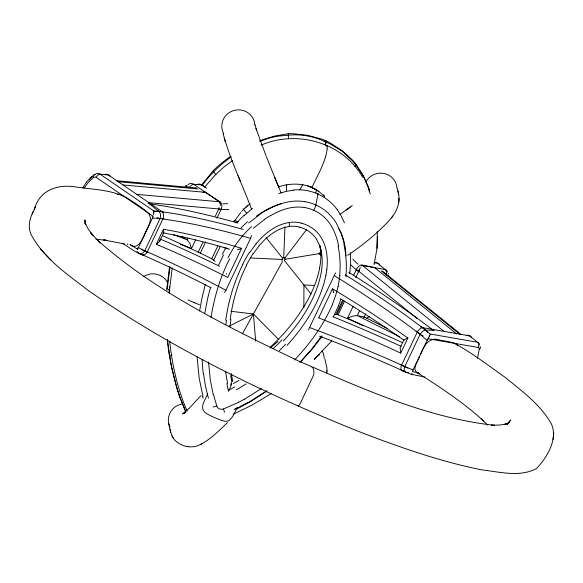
<?xml version="1.0" encoding="UTF-8"?>
<svg xmlns="http://www.w3.org/2000/svg" width="583" height="583" viewBox="0 0 583 583"><rect width="100%" height="100%" fill="white"/><g stroke="black" fill="none" stroke-linecap="round" stroke-linejoin="round"><path stroke-width="0.87" d="M326.684 373.047L327.012 368.252L324.877 359.113M303.845 307.656L303.947 285.036L314.74 285.415M374.155 264.536L376.99 248.416L377.339 231.487M347.738 255.361C362.458 245.224 376.633 234.089 388.774 220.921C396.469 213.261 401.286 201.98 397.934 191.18M242.433 333.767L282.289 261.964C281.932 260.39 281.735 258.16 283.717 257.686L284.949 226.947M286.406 190.648L286.661 184.286M288.483 138.841L288.264 133.711L274.243 136.16L259.719 140.649M376.99 248.416L377.529 236.392M398.779 202.432L398.983 198.235M153.825 211.257L153.708 212.307M327.107 148.942L327.15 148.235A81.707 11.245 -66 0 0 327.158 146.406L326.99 145.51L326.429 146.012M169.157 292.688L172.204 267.947M167.066 290.05L169.981 266.927M169.128 293.213L169.689 286.362M166.753 289.226L169.529 266.795M430.137 334.256L429.919 335.283M480.1 346.623A4.198 2.529 3.2 0 1 479.211 349.399L477.521 358.305M219.915 203.03L219.944 202.272L193.694 184.279A8.264 6.027 -81.3 0 0 187.988 184.6M326.823 269.47C328.069 258.539 326.946 246.813 321.051 237.288A32.801 32.444 -30.8 0 0 301.163 223.151M345.989 276.808L346.149 275.373M349.873 272.159L350.623 262.897L350.514 252.738M339.94 275.387L338.191 286.187M420.671 354.1C423.921 345.449 429.525 336.041 440.252 340.21C444.749 340.982 449.267 341.711 453.661 342.942C471.734 352.62 488.226 365.373 504.951 377.23C521.887 390.967 540.375 404.471 551.336 423.797C558.339 439.123 546.876 457.633 536.608 468.462C519.912 477.557 499.675 471.902 481.966 469.891C441.112 461.78 401.68 447.904 362.83 433.103C266.97 394.939 173.311 349.487 88.368 290.567C67.307 274.243 43.514 258.386 30.928 234.14C27.78 226.823 29.565 218.698 33.114 211.891M553.048 439.509L553.85 433.016M326.772 372.522L327.027 370.708M230.198 319.455C232.763 300.653 238.01 282.114 246.631 265.17M225.716 320.322C228.492 300.937 233.994 281.851 242.885 264.361M153.016 216.198L96.21 177.4A4.147 2.733 -62.6 0 1 100.065 174.171L108.489 175.053L161.877 211.542A4.081 2.485 -56.8 0 1 163.4 212.54M199.59 310.943L201.82 298.809L205.274 284.555M204.669 313.712L207.869 297.461L210.594 287.302M211.002 317.458C214.325 297.133 220.141 277.034 229.738 258.743M219.121 207.512L219.113 207.57A5.648 4.292 -76.6 0 1 218.508 209.435L215.397 216.009M324.614 217.503A38.507 38.15 -51.4 0 0 313.822 210.376A5.524 0.758 -66 0 0 315.826 205.012L317.983 194.161A5.524 0.758 -66 0 0 317.465 193.585M315.804 192.813L316.343 190.145M325.401 145.714L326.13 142.165L325.766 140.663A72.27 47.347 5.9 0 0 321.422 139.016L307.635 135.307L293.431 133.747A64.924 42.537 5.9 0 0 288.264 133.711M319.681 268.049C317.327 280.372 312.262 292.025 306.111 302.905A164.544 162.067 26.1 0 1 301.717 310.149C292.95 323.82 282.165 336.136 270.25 347.14M325.904 275.431C320.344 301.979 305.026 325.496 287.055 345.362M361.526 266.045L361.628 265.352L385.195 269.543A8.264 4.314 -53.7 0 1 387.294 272.064M345.887 255.901C345.741 246.747 343.533 236.72 338.789 228.82M84.943 223.231L85.402 221.686L84.732 223.267M231.145 383.818L231.874 381.486A3.389 0.459 -66.1 0 0 231.888 381.093L230.584 375.736L231.932 375.007M159.676 245.72L156.302 244.306A10.173 5.968 -12.4 0 0 156.863 243.978L159.567 241.428L163.75 232.668L163.604 229.782A10.173 3.374 57.2 0 0 163.444 229.25L167.19 229.921A235.073 52.332 21.4 0 1 236.071 246.689L241.544 248.322L227.734 277.399L222.684 274.877A235.073 29.004 29.4 0 0 159.684 245.727M342.403 300.558L335.772 314.682M338.417 306.031L333.345 316.846M332.427 304.464C323.58 325.219 310.01 343.7 294.532 360.002M213.618 260.295L220.389 246.23M284.766 258.349L285 259.297L284.315 260.623M218.355 265.644L223.551 254.873M34.375 209.166C39.659 190.35 56.945 184.119 75.083 186.866C92.078 189.497 110.639 189.562 126.212 197.426C133.791 202.439 141.837 207.031 148.425 213.349C153.81 220.206 146.676 228.456 144.3 235.095C142.055 240.59 137.377 250.122 130.155 244.802M32.101 214.085L35.388 206.972M207.694 393.394C205.988 399.1 199.218 406.672 204.677 412.181C209.727 415.912 215.732 418.106 221.533 420.394A29.267 28.64 -17.4 0 0 222.67 420.744L225.555 421.305L228.091 421.05A4.985 4.883 -18.1 0 0 229.097 420.598L232.457 416.874L237.441 407.284M163.75 232.668L163.007 233.091M419.636 356.286C418.259 361.081 411.503 368.594 417.129 372.632C440.311 387.243 463.288 402.474 483.62 420.941L481.376 418.798L487.694 425.153M137.348 249.189L137.384 249.152A5.385 4.015 -76 0 0 138.411 247.629L152.425 218.078A5.385 3.986 -75.9 0 0 152.986 216.249M156.302 244.306L163.451 229.25M159.727 241.129L159.997 239.89M187.828 238.177L187.07 239.773L189.854 243.366L191.472 248.628L180.446 244.335M191.472 248.628L195.662 239.802M198.249 252.118L202.928 242.266M200.224 253.321L205.661 241.865M216.927 218.151L221.197 209.151A5.553 4.234 -76.6 0 0 219.959 201.791L205.653 192.346L123.159 184.971M215.12 261.395L211.753 258.706L217.831 245.909M308.582 329.949A5.517 1.02 -62.7 0 1 309.573 327.515L334.234 275.584A5.517 1.02 -62.7 0 1 335.67 272.931M318.69 317.895L332.499 288.818L337.695 291.937A235.073 47.493 30.1 0 1 404.194 335.444L407.874 338.074L400.725 353.13L396.688 351.25A235.073 33.843 20.8 0 0 324.308 320.125L318.755 317.873M353.728 275.096L356.446 269.368A5.553 3.112 -57.8 0 1 361.992 265.025M335.174 314.441L336.952 314.448L343.788 300.048M338.271 314.456L344.509 301.331M355.812 277.53L358.538 271.78A5.648 3.148 -57.7 0 1 359.565 270.118L359.587 270.053M363.005 325.7L347.563 318.121L353.276 306.09M359.573 310.761L357.292 315.563L353.116 316.052L347.563 318.121M365.854 313.771L363.807 317.567M418.696 372.938L412.509 371.648A5.385 2.9 -58.1 0 1 413.099 369.928L427.15 340.392A5.385 2.864 -58.2 0 1 428.148 338.767L428.17 338.708M299.844 189.861L302.905 184.301M324.818 144.548L326.13 142.165A71.228 60.377 54.1 0 1 330.357 144.03L342.396 151.412L352.73 161.156A63.999 54.248 54.1 0 1 355.994 165.2L361.409 172.889A70.783 54.445 81.6 0 1 366.51 182.632L369.688 190.86M82.873 187.726L86.335 182.355M84.222 188.083L88.332 182.355L93.382 177.618A4.198 2.106 54.3 0 1 94.723 174.652M403.633 340.035L407.277 338.271A10.173 1.807 -12.7 0 1 407.889 338.082M249.743 252.468L256.083 243.825M253.204 253.816L259.209 245.691M233.921 221.729L240.808 212.525M321.758 335.844L311.045 349.968L299.808 362.495M201.499 185.205L213.371 170.476A83.143 44.614 -33 0 1 221.919 162.919A88.376 47.42 -33 0 1 230.824 156.164M321.991 336.522L312.889 348.262L300.886 361.715M202.024 185.496C210.266 174.616 219.966 164.683 231.211 156.885M204.553 187.245L214.85 175.323L223.989 166.964L232.428 160.624M284.73 258.203L306.716 229.447M354.887 166.643L355.994 165.2L355.63 163.699A64.924 45.088 27.8 0 0 352.453 160.019L342.228 150.713L330.073 142.871A72.27 50.182 27.8 0 0 325.766 140.663L324.075 141.275M391.361 217.845L392.855 215.95M507.174 424.38L510.708 419.979L508.194 423.105M86.517 182.1L91.859 176.343M507.152 424.439L509.535 422.187L504.936 424.409L506.445 423.834L499.835 425.036L491.287 425.196L494.668 425.35C425.656 417.749 361.38 388.118 298.27 360.855C228.106 327.092 156.514 292.338 97.733 240.385L100.101 242.914L90.657 232.887L93.127 235.517L88.142 228.908L85.184 223.143L85.767 224.71L84.878 219.878L85.023 221.613M331.742 340.895L314.456 359.128M241.69 211.491L244.896 207.985M201.055 395.5L189.657 407.867L182.581 413.959L184.833 412.961L184.279 413.114M283.396 340.931C300.828 321.911 315.775 299.312 321.022 273.697A74.398 73.298 33.5 0 0 321.809 268.122C322.793 260.404 321.976 252.534 319.615 245.13M256.52 216.111C263.939 210.638 272.582 206.287 281.392 203.569M245.844 207.016L247.782 205.107M227.457 422.558C218.574 431.136 209.676 440.384 198.249 445.499C191.552 448.138 183.558 446.818 177.771 442.643C171.227 438.554 170.265 430.524 168.764 423.703M311.971 367.625L312.903 367.567L313.865 370.977L313.96 373.127L313.231 375.853L300.471 403.086L298.591 406.038L297.68 405.484M314.252 359.31L319.192 354.493L314.631 358.939M270.177 348.117L277.996 341.346M185.394 186.932L187.034 185.438M245.341 207.927L250.02 203.642M320.752 251.856L318.733 253.692L320.89 255.303M244.146 215.491L252.563 208.423M253.292 228.303L264.456 219.536M248.664 223.012L260.616 213.903M94.191 175.213L94.73 174.769M184.41 412.742L185.729 411.707L183.2 413.69M350.245 207.045L347.016 209.45L352.241 205.522M366.554 318.471L369.367 316.387M346.113 210.084L348.197 208.561L339.882 214.478M266.934 391.004L250.996 401.395L237.041 408.931M266.825 390.85L248.234 402.54M261.417 388.548L244.437 399.275M271.095 393.693L251.798 405.207L233.171 414.287M270.505 215.71C279.753 210.259 290.4 206.324 301.294 207.147A37.093 36.7 -53.3 0 1 304.173 207.475M200.902 444.341L202.614 443.364M267.116 209.938C277.493 204.043 289.438 200.129 301.491 201.244A44.242 43.703 -41.7 0 1 304.792 201.66M234.694 386.995L228.325 390.362L226.845 383.505M172.007 354.974L169.587 356.191L172.167 369.928L175.578 383.585M228.434 326.56L253.416 313.975L278.827 339.641M238.272 402.532L223.369 408.989A5.079 4.853 -0.6 0 1 216.687 406.038A5.845 1.355 -20.4 0 1 213.028 406.97M240.728 406.438L234.118 409.47M241.544 248.322L238.126 249.692M259.85 141.363L267.59 138.586A70.783 62.796 -18.1 0 1 278.696 136.065L288.629 135.205A63.999 56.843 20.9 0 1 293.701 134.877C303.284 134.593 312.874 136.517 321.714 140.182A71.228 63.263 20.9 0 1 326.13 142.165M261.082 145.167C296.893 129.448 343.307 142.646 362.677 177.341M278.747 193.592L286.115 191.399L293.643 190.175M278.251 187.012C291.558 182.348 307.35 182.989 318.952 191.596M194.627 188.477L196.369 188.003L116.44 180.715M117.176 194.496L118.815 194.256L121.636 194.977M301.192 223.034A33.02 32.67 -48.4 0 0 291.223 222.247C278.652 223.406 267.735 231.014 259.369 240.058A82.21 77.94 -34.4 0 0 256.061 243.803M285 259.297L320.519 253.394M227.822 209.574L218.516 209.443M434.182 330.758L433.227 330.204L425.721 330.167L410.68 318.916A243.41 50.43 30.9 0 0 349.567 277.566L345.187 274.833M152.425 218.078L163.029 218.676L147.2 252.016L138.397 247.615M250.399 257.956L282.004 259.45M136.553 194.35L219.951 201.805M148.68 202.665L221.197 209.151M117.875 181.67L197.812 188.958M95.955 239.198L106.922 240.407L103.665 239.934L124.602 243.964M187.653 446.556L188.673 446.665L186.21 446.374M230.977 311.286L253.416 313.975L255.66 341.193M428.133 338.752L478.206 347.475M424.774 377.055L411.037 374.242L402.255 370.693A5.407 2.602 -65.8 0 1 401.527 365.25L417.355 331.909A5.407 2.405 -52.9 0 1 422.682 327.675L430.145 334.015L477.55 342.265L469.723 335.888L422.69 327.661A4.081 3.265 -78.1 0 0 420.591 326.939M374.818 262.678L378.323 263.414A8.308 4.329 -53.8 0 1 379.671 265.119M456.562 333.87L374.592 267.561L361.985 265.046L443.955 331.348M405.105 371.284L402.255 370.693A4.081 3.265 -78.1 0 1 400.747 369.301M234.14 220.549L238.549 221.642M148.126 203.409L149.306 203.795A260.907 60.421 20.6 0 1 238.024 223.027M243.198 229.425L238.527 228.128A243.41 56.369 20.6 0 0 174.179 213.618L158.627 211.25A5.524 4.38 -51.4 0 0 155.588 211.716M419.731 373.55L417.129 372.632M223.537 247.527L229.505 249.262M403.742 340.326L400.164 347.424L400.536 352.467A10.173 4.409 67.7 0 0 400.718 353.13M173.596 234.687L187.107 239.795L181.983 236.406M319.469 336.172L321.08 336.785M193.41 302.3L199.503 304.785M413.121 369.935L401.519 365.25A4.307 0.685 25.3 0 1 400.31 364.411M194.729 302.839L187.923 299.859M283.717 257.686L284.708 258.131M231.313 380.327L232.734 380.961M387.003 328.302L364.339 316.97L357.292 315.563L399.384 336.61M315.549 189.38L307.875 185.911C314.179 188.28 320.154 191.676 324.636 196.799M455.658 343.693L457.67 345.559M137.384 249.152L130.169 244.481M139.446 253.277L141.443 254.567L134.724 251.215L122.474 243.249M169.842 290.327L168.414 289.401L169.653 290.29M206.608 188.149L200.96 184.447A8.308 6.049 -81.3 0 0 197.149 184.541M100.057 174.193L153.825 210.988L161.877 211.542A5.407 3.6 -81.8 0 1 163.014 218.669M149.306 203.795L158.627 211.25A5.531 3.804 -82.4 0 1 160.041 218.596L144.759 250.777A5.524 3.994 -66.8 0 1 138.703 253.219L137.369 252.155M382.484 271.124L460.825 334.299M381.216 270.869L459.55 334.044M356.446 269.368L417.224 318.529M358.538 271.78L350.325 264.456M168.953 289.613L169.857 290.392M427.15 340.392L417.355 331.909A4.307 0.802 25.5 0 1 416.145 331.027M127.954 244.736L127.181 243.971M324.593 217.517C332.463 225.023 336.595 235.547 338.621 246.041M40.322 248.773L50.932 260.04M215.95 174.754L213.735 171.978L213.371 170.476M243.14 208.801L246.485 212.984M266.139 237.609L282.609 258.233M284.446 260.535L311.103 294.029M355.63 163.699L363.391 175.971L369.279 189.555M337.149 209.545L341.215 215.929L344.429 222.83M316.496 239.219L319.36 244.896L321.43 251.426M171.978 435.844L173.085 437.855M185.737 411.613L180.686 399.231M185.707 411.933L180.111 397.65M224.615 412.137L223.369 408.989M187.136 411.168C177.575 388.97 172.138 365.126 169.704 341.128M278.805 187.318L274.848 177.728L281.064 192.762M251.419 208.801C241.967 183.689 229.928 159.363 223.063 133.347M275.679 179.739L266.351 156.608M238.068 175.592L240.436 181.539M266.023 155.792L255.966 128.355M368.164 188.345L370.336 193.971M333.644 292.221L332.521 288.884M180.621 399.231L179.732 396.586M180.045 397.628L179.17 394.983M179.666 396.557L178.449 392.833M369.331 189.715L369.651 190.656M179.112 394.939L178.092 391.754M178.391 392.789L177.917 391.215M177.742 390.668L178.041 391.71M177.866 391.171L177.4 389.582M177.691 390.632L177.225 389.043M177.349 389.553L170.877 363.887L167.459 339.729M177.181 389.007L175.592 383.563M225.344 141.917L224.229 138.062M256.52 130.337L255.07 124.762M202.986 396.425L199.204 378.331L197.069 356.891M213.283 394.815L210.325 380.036L208.525 362.014M344.371 244.343L341.354 233.681L336.457 223.369A50.641 50.072 -34.3 0 0 332.689 217.969L328.185 213.123A44.14 43.652 -38.6 0 0 324.359 209.96A46.684 46.188 -44.1 0 0 315.811 205.034M398.604 194.365L397.504 189.111M170.768 432.36L170.105 429.307M311.562 186.837L311.81 187.624L320.191 170.506A18.168 2.5 -66 0 0 321.619 167.314L324.294 160.602A14.138 1.946 -66 0 0 325.044 158.416L325.241 157.789A20.864 2.871 -66 0 0 325.54 156.776M319.856 245.611L320.555 250.085M203.46 373.674L205.486 386.041L207.65 395.223A140.445 134.826 -19.7 0 0 208.488 398.182M388.249 273.267L388.344 274.003M327.063 149.029A39.083 5.378 -66 0 1 325.598 156.674M323.529 194.926A40.672 39.804 -17.5 0 1 324.447 195.91M162.395 235.649A265.957 33.129 29.3 0 1 211.753 258.706M162.97 232.85A240.553 53.279 21.5 0 1 227.895 248.628M211.25 287.878A241.705 27.532 30.1 0 0 138.703 253.219A5.524 4.38 -51.3 0 1 137.027 251.564M225.92 290.276A235.962 26.541 30.2 0 0 144.773 250.785A5.524 0.962 25.4 0 1 141.866 249.713M157.148 217.532A5.524 0.962 25.4 0 0 160.041 218.596A235.962 54.962 20.5 0 1 250.581 238.352M224.462 292.498A5.517 2.456 -69.6 0 0 225.905 290.261L250.566 238.338A5.517 2.456 -69.6 0 0 251.513 235.466M160.048 239.015A240.553 29.959 29.3 0 1 219.514 266.263M226.364 273.449A6.799 1.006 69.6 0 1 226.539 273.959M238.112 249.611A6.799 2.587 -22.7 0 1 237.667 249.772M336.952 314.448A265.957 38.471 20.9 0 1 402.073 342.425M340.414 298.722A240.553 48.447 30 0 1 404.048 340.392M320.41 336.478A241.705 33.428 19.9 0 1 405.79 372.136A5.524 5.101 -89.7 0 0 408.508 372.435M405.79 372.136A5.524 2.798 -65.4 0 1 404.806 366.561L420.088 334.372A5.531 2.609 -52.5 0 1 425.721 330.167A5.524 5.101 -89.6 0 1 427.528 332.39M348.802 272.348A260.907 54.051 30.9 0 1 433.22 330.204M309.573 327.522A235.962 32.437 19.8 0 1 404.791 366.554A5.524 0.962 25.4 0 0 407.823 368.121M423.105 335.939A5.524 0.962 25.4 0 1 420.088 334.372A235.962 49.067 31.1 0 0 334.234 275.591M332.849 316.686A240.553 34.798 20.9 0 1 401.199 346.404M333.819 292.557A6.799 1.246 73.8 0 1 333.665 292.134M317.975 194.168A49.3 48.753 -35.9 0 1 337.185 209.516M293.628 189.992A49.285 48.797 -54.6 0 1 318.026 194.066M304.792 201.623A46.327 45.86 -52.5 0 1 315.833 204.99M248.103 402.321A167.642 163.422 2.5 0 1 240.611 406.205M340.917 299.21A112.023 109.961 47.7 0 1 338.351 306.002M343.926 244.43A105.596 104.189 30.3 0 1 345.989 275.358M304.173 207.446A39.01 38.646 -67.1 0 1 313.829 210.354M244.394 399.202A162.067 159.407 14.5 0 1 238.236 402.459M338.104 286.166A109.371 107.163 55.8 0 1 332.339 304.428M338.111 246.135A101.449 100.174 35.7 0 1 339.685 275.358M264.376 219.419A101.478 99.256 -39.1 0 1 270.432 215.593M227.938 257.934A105.559 99.788 -38.5 0 1 251.623 226.532M216.891 405.957A135.081 128.792 -31.9 0 1 213.618 394.727M260.528 213.772A106.507 104.59 -36.4 0 1 267.043 209.8M222.327 254.319A108.722 102.768 -36.5 0 1 225.912 247.87M241.041 227.997A108.722 102.768 -36.5 0 1 247.491 221.729M203.256 373.696A217.721 208.998 -9.2 0 1 202.141 359.718M236.618 408.151A147.346 132.756 -16 0 1 235.189 408.836M349.698 272.137A113.452 111.433 46 0 1 349.494 273.719M237.434 222.057A108.088 101.93 -36.6 0 1 244.058 215.397M235.962 222.925A113.401 106.223 -37.2 0 1 237.048 221.722M203.088 398.189A145.663 138.12 24.8 0 1 202.629 396.498M320.686 250.078A64.735 63.817 -0.7 0 1 319.564 268.027M289.219 222.502A5.524 0.503 82.8 0 1 289.124 226.51C278.536 227.997 269.455 234.577 262.299 242.2A74.835 70.623 -35.6 0 0 259.187 245.669M289.117 226.466A28.749 28.465 -59.5 0 1 299.363 227.027M232.683 380.954A169.536 162.774 21.8 0 1 231.24 373.506M238.819 380.415A168.487 161.425 -13.5 0 1 233.287 383.541M231.13 383.84A8.658 1.202 -66 0 1 230.664 385.042M231.597 384.233A12.804 2.026 -65.7 0 1 228.39 391.382M246.471 265.097A116.01 108.423 -37.1 0 1 253.015 253.707M230.015 326.655A216.22 207.81 -18.1 0 1 230.904 319.535M242.652 264.259A124.478 116.782 -36.2 0 1 249.488 252.315M225.934 324.243A225.023 216.359 -18.3 0 1 226.474 320.41M227.632 383.374A183.39 176.365 20.8 0 1 225.592 371.058M282.085 339.787A214.486 205.93 -9.8 0 1 273.194 348.627M299.341 227.13A28.633 28.378 -35.1 0 1 316.525 239.198M246.135 383.869A182.967 175.505 -13.6 0 1 236.326 389.765M285.677 344.174A223.296 214.471 -10.2 0 1 279.374 350.645M326.793 269.463A82.662 81.46 28.6 0 1 325.875 275.424M223.683 133.74A16.579 16.164 -13.7 0 1 234.023 110.457A16.579 16.164 -13.7 0 1 254.873 125.17M143.797 276.48A16.579 16.164 -13.7 0 1 167.481 282.456M322.042 350.791A16.579 16.164 -13.7 0 1 324.214 358.341M365.781 182.115A16.579 16.164 -13.7 0 1 384.263 173.53A16.579 16.164 -13.7 0 1 397.059 188.885M169.966 427.062A16.579 16.164 -13.7 0 1 182.384 403.924M169.201 354.704A211.826 144.81 -81.4 0 1 167.314 339.947M94.832 174.652A7.346 5.123 -80.5 0 1 100.036 174.237M110.18 176.35A4.147 2.733 -62.8 0 0 108.489 175.038A7.382 5.13 -80.4 0 0 104.707 174.601M89.265 179.899A37.297 27.729 -75.9 0 1 93.054 176.037M93.382 177.618A3.76 2.798 -75.9 0 1 96.21 177.414M164.085 218.8A4.307 0.802 25.5 0 1 162.978 218.64M147.186 252.009A5.407 3.797 -66.2 0 1 141.458 254.552A4.081 2.485 -56.8 0 0 143.345 254.48M148.22 252.177A4.307 0.685 25.2 0 1 147.127 251.973M153.876 210.886A8.082 1.29 -62.3 0 1 154.029 210.835M153.825 211.789A5.925 0.379 -76.7 0 1 153.548 214.726M138.076 247.804A5.925 0.488 -45.2 0 1 137.027 248.788M202.92 192.324A4.161 3.177 -76.6 0 1 205.661 192.339M203.38 186.247A4.139 2.565 -56.4 0 0 201.733 184.891L193.694 184.279A4.139 2.572 -56.1 0 0 189.708 187.398A4.161 3.177 -76.6 0 0 186.793 187.471M227.596 203.664A58.686 13.803 17.7 0 1 222.772 203.788M228.536 209.537A32.888 7.025 15.9 0 1 227.931 209.618M219.842 203.314A6.311 0.787 -71.9 0 1 220.119 205.712M185.933 187.471A4.139 1.713 45.8 0 1 186.866 185.409M386.165 274.301A4.139 3.345 -79.2 0 0 385.188 269.557L377.704 263.232A4.139 3.345 -78.8 0 0 374.009 263.166M358.079 264.186A58.686 11.58 33.8 0 1 352.832 259.267M360.323 267.517A6.311 0.94 -60.1 0 1 358.99 270.272M386.223 274.848A4.161 2.332 -57.8 0 1 386.915 275.482M388.001 275.322A4.139 2.026 9.8 0 1 388.3 276.072M374.592 267.553A4.161 2.332 -57.8 0 1 375.707 268.748M477.528 342.308A7.346 3.542 -54.2 0 1 479.343 344.764M477.557 342.25A4.147 3.476 -70.7 0 1 478.206 347.475A3.76 2.011 -58.2 0 1 479.241 349.414M466.509 335.451A4.147 3.476 -70.4 0 1 469.73 335.881M469.701 335.939A7.382 3.534 -54.2 0 1 471.487 337.907M429.263 335.764A8.082 0.933 -69.7 0 1 429.183 336.092M429.482 335.75A5.925 1.217 -55.1 0 1 427.937 338.767M412.567 374.038A5.925 1.975 -88.1 0 1 411.532 373.718"/></g></svg>
